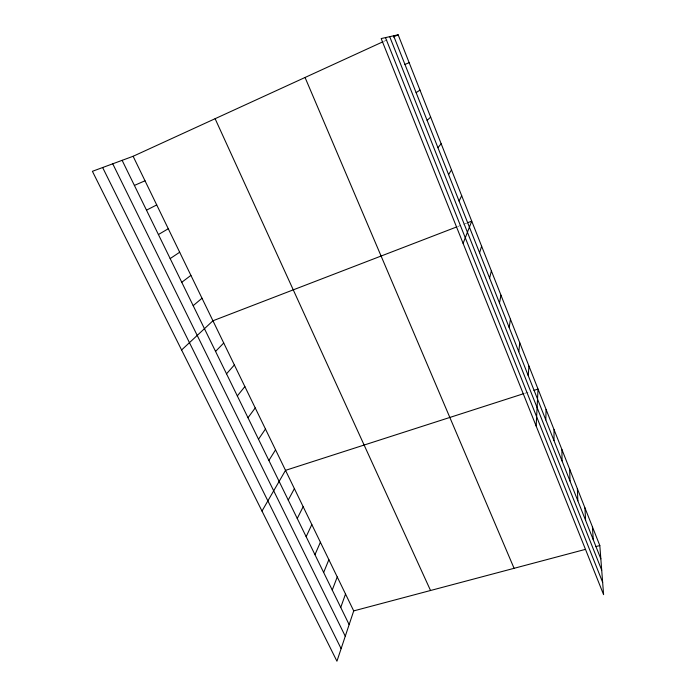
<?xml version="1.0" encoding="UTF-8"?>
<svg xmlns="http://www.w3.org/2000/svg" width="696" height="696" viewBox="0 0 696 696"><rect width="100%" height="100%" fill="white"/><g stroke="black" fill="none" stroke-linecap="round" stroke-linejoin="round"><path stroke-width="0.52" stroke-dasharray="3.48 2.61" d="M383.853 41.36L388.62 39.176M457.62 226.574L462.657 224.634M463.667 224.251L466.694 223.085M524.714 393.344L528.812 392.031"/><path stroke-width="1.04" d="M553.964 440.551L554.06 429.658M545.794 419.94L546.09 409.492M536.164 426.048L538.025 389.064L533.928 390.378M528.221 375.57L528.96 366.096M518.781 351.741L519.764 342.806M509.194 327.555L510.438 319.177M499.476 303.012L500.972 295.2M489.601 278.095L491.367 270.875M479.579 252.805L481.623 246.193M133.119 156.278L353.716 610.897L336.942 661.2L92.403 171.312L133.119 156.278L382.896 41.795M340.744 607.425L345.529 594.019M332.244 590.051L337.247 576.949M463.11 243.391L471.731 221.145L467.695 222.694M323.649 572.469L328.869 559.688M314.957 554.686L320.395 542.227M306.153 536.686L311.825 524.567M459.082 201.057L461.692 195.715M297.253 518.476L303.16 506.705M288.24 500.059L294.391 488.635M261.992 511.055L285.517 470.348L523.688 393.675M448.589 174.583L451.504 169.911M268.882 460.474L275.555 449.825M258.503 439.246L265.463 429.023M247.985 417.731L255.232 407.943M237.327 395.928L244.87 386.584M437.941 147.7L441.16 143.707M226.513 373.822L234.369 364.948M215.56 351.41L223.729 343.006M181.595 349.992L212.941 320.778L456.611 226.966M427.118 120.382L430.659 117.111M193.184 305.648L202.005 298.245M181.752 282.289L190.913 275.39M170.163 258.59L179.681 252.23M416.121 92.638L419.993 90.097M158.41 234.552L168.284 228.74M146.491 210.166L156.722 204.929M393.388 36.984L398.155 34.8L599.813 545.542L603.597 594.645L381.182 38.558L398.155 34.8M134.398 185.432L145.003 180.777M404.95 64.45L409.161 62.666M353.716 610.897L585.223 549.422M595.645 546.647L599.813 545.542M102.643 167.527L341.118 648.663M112.743 163.795L345.268 636.222M122.122 160.332L349.148 624.608M215.107 118.694L430.537 590.495M305.048 77.474L514.083 568.31M385.48 37.601L602.649 582.343M393.605 35.809L600.839 558.853M389.699 36.67L601.709 570.181M592.418 526.82L593.27 539.757M584.936 507.863L585.606 520.417M577.358 488.67L577.845 500.824M569.685 469.243L569.989 480.988M561.916 449.572L562.029 460.9"/></g></svg>
